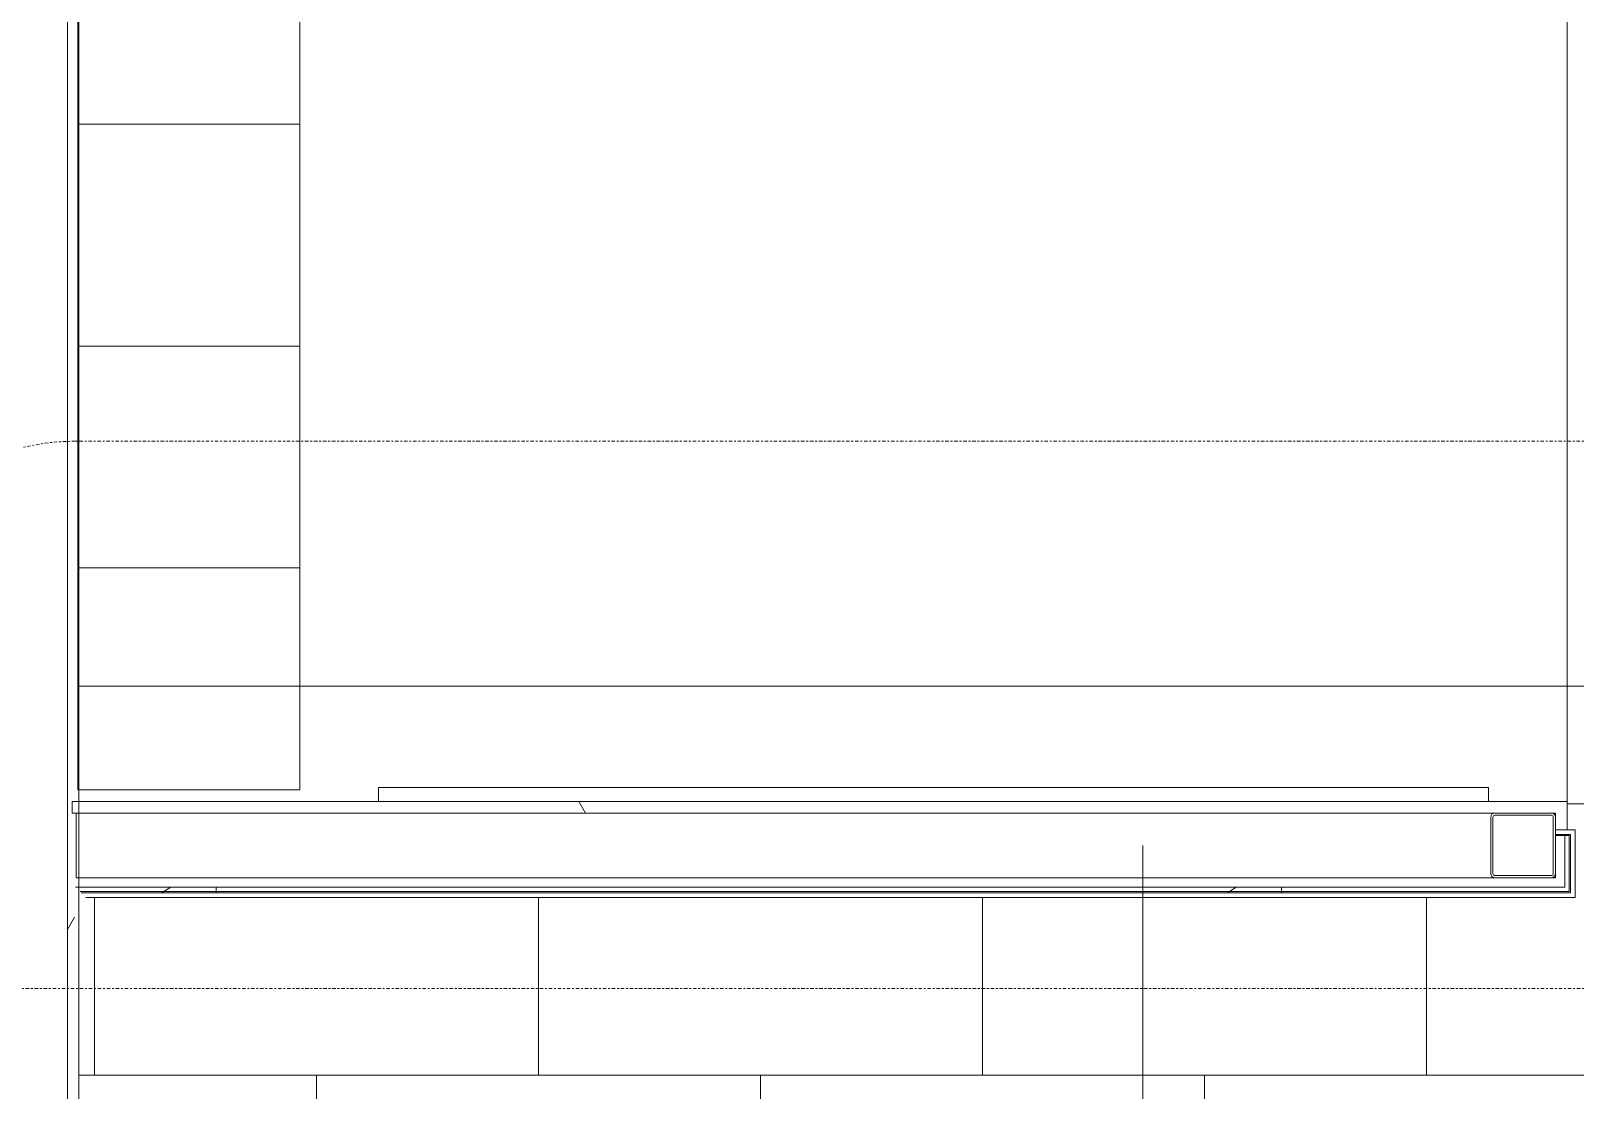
# Model space of a CAD drawing. Header units: inches. Extents: x 23906 to 26777, y -23220 to -20467.
# Drawn here: x 25305.2 to 25388.7, y -22706.9 to -22649.6 of the extents above; entities that cross this region are included whole.
import ezdxf

# ---------------------------------------------------------------- set-up
doc = ezdxf.new("R2010")
doc.units = ezdxf.units.IN
doc.header["$MEASUREMENT"] = 0
doc.linetypes.add('Dash Dot 3_16_', pattern=[0.3125, 0.1875, -0.0625, 0, -0.0625])
for name, color, linetype, lineweight in [('A-ANNO-SYMB', 150, 'Continuous', 9), ('A-FLOR', 192, 'Continuous', 20), ('A-FLOR-PATT', 8, 'Continuous', 20), ('A-GENM', 13, 'Continuous', 20), ('A-WALL', 113, 'Continuous', 20), ('A-WALL-IDEN', 211, 'Continuous', 9), ('A-WALL-PATT', 111, 'Continuous', 50), ('I-FURN', 30, 'Continuous', 20), ('I-WALL', 2, 'Continuous', 20), ('Q-SPCQ', 91, 'Continuous', 20), ('S-COLS', 52, 'Continuous', 20)]:
    doc.layers.add(name, color=color, linetype=linetype, lineweight=lineweight)
pattern_1 = [(296.565, (14.4, 8.64), (0.000499, 57.600217), [6.44, -122.358]), (33.69, (17.28, 2.88), (0.000345, 57.60007), [10.384, -197.296]), (33.69, (74.88, 2.88), (0.000345, 57.60007), [10.384, -197.296]), (33.69, (132.48, 2.88), (0.000345, 57.60007), [10.384, -197.296]), (116.565, (25.92, 8.64), (-0.000396, 57.59977), [6.44, -122.358]), (213.69, (23.04, 14.4), (0.000345, 57.60007), [10.384, -197.296]), (213.69, (80.64, 14.4), (0.000345, 57.60007), [10.384, -197.296]), (213.69, (138.24, 14.4), (0.000345, 57.60007), [10.384, -197.296]), (26.565, (37.44, 8.64), (0.0005, 57.60022), [12.88, -115.918]), (26.565, (95.04, 8.64), (0.0005, 57.60022), [12.88, -115.918]), (270, (48.96, 14.4), (57.6, 4e-15), [5.76, -51.84]), (225, (48.96, 8.64), (-4e-15, 57.599504), [8.146, -73.313]), (135, (43.2, 2.88), (4e-15, 57.599504), [8.146, -73.313]), (288.435, (25.92, 25.92), (0.000265, 57.599939), [9.107, -173.04]), (18.435, (28.8, 17.28), (0.000265, 57.59994), [9.107, -173.04]), (18.435, (86.4, 17.28), (0.000265, 57.59994), [9.107, -173.04]), (18.435, (144, 17.28), (0.000265, 57.59994), [9.107, -173.04]), (135, (37.44, 20.16), (4e-15, 57.599504), [8.146, -73.313]), (180, (31.68, 25.92), (-7e-15, -57.6), [5.76, -51.84]), (251.565, (11.52, 40.32), (-0.000265, 57.599939), [9.107, -173.04]), (315, (8.64, 31.68), (-4e-15, 57.599504), [8.146, -73.313]), (71.565, (14.4, 25.92), (-0.000265, 57.599939), [9.107, -173.04]), (135, (17.28, 34.56), (4e-15, 57.599504), [8.146, -73.313]), (225, (34.56, 40.32), (-4e-15, 57.599504), [8.146, -73.313]), (123.69, (28.8, 34.56), (0.000345, 57.600068), [10.384, -197.296]), (123.69, (86.4, 34.56), (0.000345, 57.600068), [10.384, -197.296]), (26.565, (23.04, 43.2), (0.0005, 57.60022), [6.44, -122.358]), (26.565, (80.64, 43.2), (0.0005, 57.60022), [6.44, -122.358]), (315, (28.8, 46.08), (-4e-15, 57.599504), [8.146, -73.313]), (213.69, (54.72, 54.72), (0.000345, 57.60007), [10.384, -197.296]), (213.69, (112.32, 54.72), (0.000345, 57.60007), [10.384, -197.296]), (213.69, (169.92, 54.72), (0.000345, 57.60007), [10.384, -197.296]), (296.565, (46.08, 48.96), (0.000499, 57.600217), [6.44, -122.358]), (45, (48.96, 43.2), (4e-15, 57.599504), [8.146, -73.313]), (90, (54.72, 48.96), (-57.6, 4e-15), [5.76, -51.84]), (213.69, (28.8, 57.6), (0.000345, 57.60007), [10.384, -197.296]), (213.69, (86.4, 57.6), (0.000345, 57.60007), [10.384, -197.296]), (213.69, (144, 57.6), (0.000345, 57.60007), [10.384, -197.296]), (315, (20.16, 51.84), (-4e-15, 57.599504), [4.073, -77.386]), (26.565, (23.04, 48.96), (0.0005, 57.60022), [6.44, -122.358]), (26.565, (80.64, 48.96), (0.0005, 57.60022), [6.44, -122.358]), (90, (28.8, 51.84), (-57.6, 4e-15), [5.76, -51.84]), (333.435, (5.76, 54.72), (-0.0005, 57.60022), [6.44, -122.358]), (333.435, (63.36, 54.72), (-0.0005, 57.60022), [6.44, -122.358]), (243.435, (11.52, 51.84), (0.000396, 57.59977), [6.44, -122.358]), (161.565, (8.64, 46.08), (-0.000265, 57.59994), [9.107, -173.04]), (161.565, (66.24, 46.08), (-0.000265, 57.59994), [9.107, -173.04]), (161.565, (123.84, 46.08), (-0.000265, 57.59994), [9.107, -173.04]), (45, (0, 48.96), (4e-15, 57.599504), [8.146, -73.313]), (26.565, (2.88, 0), (0.0005, 57.60022), [6.44, -122.358]), (26.565, (60.48, 0), (0.0005, 57.60022), [6.44, -122.358]), (116.565, (8.64, 2.88), (-0.000396, 57.59977), [6.44, -122.358]), (206.565, (5.76, 8.64), (0.0005, 57.60022), [6.44, -122.358]), (206.565, (63.36, 8.64), (0.0005, 57.60022), [6.44, -122.358]), (296.565, (0, 5.76), (0.000499, 57.600217), [6.44, -122.358]), (14.036, (43.2, 25.92), (0.000245, 57.59979), [11.875, -225.616]), (14.036, (100.8, 25.92), (0.000245, 57.59979), [11.875, -225.616]), (14.036, (158.4, 25.92), (0.000245, 57.59979), [11.875, -225.616]), (14.036, (216, 25.92), (0.000245, 57.59979), [11.875, -225.616]), (135, (54.72, 28.8), (4e-15, 57.599504), [8.146, -73.313]), (198.435, (48.96, 34.56), (0.000265, 57.59994), [9.107, -173.04]), (198.435, (106.56, 34.56), (0.000265, 57.59994), [9.107, -173.04]), (198.435, (164.16, 34.56), (0.000265, 57.59994), [9.107, -173.04]), (296.565, (40.32, 31.68), (0.000499, 57.600217), [6.44, -122.358]), (333.435, (2.88, 17.28), (-0.0005, 57.60022), [6.44, -122.358]), (333.435, (60.48, 17.28), (-0.0005, 57.60022), [6.44, -122.358]), (45, (8.64, 14.4), (4e-15, 57.599504), [4.073, -77.386]), (116.565, (11.52, 17.28), (-0.000396, 57.59977), [6.44, -122.358]), (225, (8.64, 23.04), (-4e-15, 57.599504), [8.146, -73.313])]
pattern_2 = [(0, (0, 0), (30.72, 7.68), [1.267, -21.773, 1.267, -21.773, -122.88]), (0, (0, 0), (30.72, 7.68), [-46.08, 1.267, -44.813, 1.267, -21.773, -53.76]), (0, (0, 0), (30.72, 7.68), [-115.2, 1.267, -14.093, 1.267, -37.133]), (120, (11.52, 3.84), (-22.0110751, 22.7643004), [1.267, -21.773, 1.267, -21.773, -122.88]), (120, (11.52, 3.84), (-22.0110751, 22.7643004), [-46.08, 1.267, -44.813, 1.267, -21.773, -53.76]), (120, (11.52, 3.84), (-22.0110751, 22.7643004), [-115.2, 1.267, -14.093, 1.267, -37.133]), (240, (15.36, 19.2), (-8.7089249, -30.4443004), [1.267, -21.773, 1.267, -21.773, -122.88]), (240, (15.36, 19.2), (-8.7089249, -30.4443004), [-46.08, 1.267, -44.813, 1.267, -21.773, -53.76]), (240, (15.36, 19.2), (-8.7089249, -30.4443004), [-115.2, 1.267, -14.093, 1.267, -37.133])]

# ---------------------------------------------------------------- blocks, each defined once
blk = doc.blocks.new('Locker-Double Stacked - 12_ x 12_-11070-Enlarged First Floor Plan _East_')
at = {"layer": 'I-FURN', "color": 43, "lineweight": 13}
for p, q in [((6, 6), (-6, 6)), ((-6, 6), (-6, -6)), ((6, -6), (6, 6)), ((-6, -6), (6, -6))]:
    blk.add_line(p, q, dxfattribs=at)
blk = doc.blocks.new('Bradley-Washroom_Accessories-Mirrors-780_Custom - Bradley-Washroom_Accessories-Mirrors-780_Custom-177612-Enlarged First Floor Plan _East_')
at = {"layer": 'Q-SPCQ', "color": 43, "lineweight": 13}
for p, q in [((25324.015, -22690.553), (25384.015, -22690.553)), ((25324.015, -22690.553), (25324.015, -22691.303)), ((25384.015, -22691.303), (25324.015, -22691.303)), ((25384.015, -22691.303), (25384.015, -22690.553))]:
    blk.add_line(p, q, dxfattribs=at)
blk = doc.blocks.new('Shower Tile Threshold - Shower Tile Threshold-390141-Enlarged First Floor Plan _East_')
at = {"layer": 'A-GENM', "color": 43, "lineweight": 13}
blk.add_line((-42.625, -6), (11.375, -6), dxfattribs=at)
blk = doc.blocks.new('HSS-Hollow Structural Section-Column - HSS3-1_2X3-1_2X1_8-350765-Enlarged First Floor Plan _East_')
at = {"layer": 'S-COLS', "color": 7}
for p, q in [((1.518, 1.75), (-1.518, 1.75)), ((-1.75, 1.518), (-1.75, -1.518)), ((-1.634, -1.518), (-1.634, 1.518)), ((-1.518, 1.634), (1.518, 1.634)), ((1.634, 1.518), (1.634, -1.518)), ((1.75, -1.518), (1.75, 1.518)), ((1.518, -1.634), (-1.518, -1.634)), ((-1.518, -1.75), (1.518, -1.75))]:
    blk.add_line(p, q, dxfattribs=at)
for centre, radius, start, end in [((-1.518, 1.518), 0.232, 90, 180), ((1.518, 1.518), 0.232, 360, 90), ((-1.518, 1.518), 0.116, 90, 180), ((1.518, 1.518), 0.116, 0, 90), ((-1.518, -1.518), 0.232, 180, 270), ((-1.518, -1.518), 0.116, 180, 270), ((1.518, -1.518), 0.232, 270, 360), ((1.518, -1.518), 0.116, 270, 360)]:
    blk.add_arc(centre, radius, start, end, dxfattribs=at)
blk = doc.blocks.new('Locker Rooms and Restrooms_rvt-1-Enlarged First Floor Plan _East_')
at = {"layer": 'A-FLOR-PATT', "lineweight": 9}
h = blk.add_hatch(dxfattribs=at)
h.set_pattern_fill('FP_23', color=256, style=0, pattern_type=2)
h.set_pattern_definition([(180, (25404.64, -22730.126), (48, -23.996), [48, 0, 0, 0]), (270, (25380.64, -22718.13), (48, 3e-15), [11.998, -11.998]), (270, (25392.64, -22730.126), (48, 3e-15), [11.998, -11.998]), (270, (25368.64, -22730.126), (48, 3e-15), [11.998, -11.998]), (180, (25404.64, -22742.124), (48, -23.996), [48, 0, 0, 0]), (270, (25356.64, -22718.13), (48, 3e-15), [11.998, -11.998])])
h.paths.add_polyline_path([(25308.203, -22738.803), (25308.203, -22737.803), (25508.328, -22737.803), (25508.328, -22696.49), (25441.828, -22696.49), (25441.828, -22695.428), (25388.703, -22695.428), (25388.703, -22696.49), (25308.203, -22696.49), (25308.203, -22696.24), (25307.953, -22696.24), (25307.953, -22696.178), (25307.89, -22696.178), (25307.89, -22695.928), (25307.828, -22695.928), (25307.828, -22738.803)], flags=0)
h.paths.add_polyline_path([(25388.453, -22696.24), (25388.39, -22696.18), (25388.39, -22696.24)], flags=0)
h.paths.add_polyline_path([(25442.14, -22696.24), (25442.14, -22696.178), (25442.078, -22696.24)], flags=0)
h.paths.add_polyline_path([(25508.578, -22696.24), (25508.64, -22696.24), (25508.609, -22696.209)], flags=0)
at = {"layer": 'A-WALL-PATT', "lineweight": 9}
h = blk.add_hatch(dxfattribs=at)
h.set_pattern_fill('FP_8', color=8, style=0, pattern_type=2)
h.set_pattern_definition(pattern_2)
h.paths.add_polyline_path([(25387.408, -22691.928), (25387.64, -22691.928), (25387.64, -22691.303), (25307.453, -22691.303), (25307.453, -22691.928), (25387.128, -22691.928)], flags=0)
h = blk.add_hatch(dxfattribs=at)
h.set_pattern_fill('FP_21', color=8, style=0, pattern_type=2)
h.set_pattern_definition(pattern_1)
h.paths.add_polyline_path([(25308.203, -22696.178), (25388.14, -22696.178), (25388.14, -22695.928), (25307.89, -22695.928), (25307.89, -22696.178), (25307.953, -22696.178)], flags=0)
h = blk.add_hatch(dxfattribs=at)
h.set_pattern_fill('FP_21', color=8, style=0, pattern_type=2)
h.set_pattern_definition(pattern_1)
h.paths.add_polyline_path([(25307.953, -22696.24), (25388.39, -22696.24), (25388.39, -22696.178), (25307.953, -22696.178)], flags=0)
at = {"layer": 'A-FLOR', "color": 43, "lineweight": 13}
blk.add_line((25388.265, -22691.303), (25388.265, -22647.928), dxfattribs=at)
at = {"layer": 'A-WALL', "color": 7}
for p, q in [((25388.39, -22693.084), (25387.64, -22693.084)), ((25388.39, -22693.147), (25387.64, -22693.147)), ((25388.14, -22693.147), (25388.14, -22695.928)), ((25388.453, -22693.084), (25388.39, -22693.084)), ((25388.39, -22693.147), (25388.39, -22696.178)), ((25388.453, -22693.084), (25388.453, -22696.24)), ((25307.64, -22695.928), (25307.89, -22695.928)), ((25307.89, -22695.928), (25308.203, -22695.928)), ((25307.89, -22696.178), (25307.953, -22696.178)), ((25307.953, -22696.178), (25308.203, -22696.178)), ((25307.953, -22696.24), (25308.203, -22696.24)), ((25387.64, -22695.928), (25308.203, -22695.928)), ((25387.64, -22696.178), (25308.203, -22696.178)), ((25387.64, -22696.24), (25308.203, -22696.24)), ((25388.14, -22695.928), (25387.64, -22695.928)), ((25388.14, -22696.178), (25387.64, -22696.178)), ((25388.39, -22696.24), (25387.64, -22696.24)), ((25388.39, -22696.178), (25388.14, -22696.178)), ((25388.453, -22696.24), (25388.39, -22696.24))]:
    blk.add_line(p, q, dxfattribs=at)
at = {"layer": 'I-WALL', "color": 7}
for p, q in [((25324.015, -22691.303), (25307.453, -22691.303)), ((25307.453, -22691.303), (25307.453, -22691.928)), ((25387.64, -22691.303), (25384.015, -22691.303)), ((25388.265, -22691.303), (25387.64, -22691.303)), ((25388.265, -22692.834), (25388.265, -22691.303)), ((25307.453, -22691.928), (25384.372, -22691.928)), ((25384.372, -22691.928), (25307.671, -22691.928)), ((25307.671, -22691.928), (25307.671, -22695.428)), ((25387.64, -22691.928), (25387.408, -22691.928)), ((25387.408, -22691.928), (25387.64, -22691.928)), ((25387.64, -22692.16), (25387.64, -22691.928)), ((25387.64, -22691.928), (25387.64, -22692.16)), ((25388.453, -22692.834), (25387.64, -22692.834)), ((25387.64, -22692.834), (25388.265, -22692.834)), ((25388.703, -22692.834), (25388.453, -22692.834)), ((25388.703, -22696.49), (25388.703, -22692.834)), ((25307.671, -22695.428), (25384.372, -22695.428)), ((25384.372, -22695.428), (25308.203, -22695.428)), ((25387.408, -22695.428), (25387.64, -22695.428)), ((25387.64, -22695.428), (25387.408, -22695.428)), ((25387.64, -22695.428), (25387.64, -22695.196)), ((25387.64, -22695.196), (25387.64, -22695.428)), ((25308.203, -22696.49), (25387.64, -22696.49)), ((25387.64, -22696.49), (25388.453, -22696.49)), ((25388.453, -22696.49), (25388.703, -22696.49))]:
    blk.add_line(p, q, dxfattribs=at)
at = {"color": 43, "lineweight": 13}
for name, p, rotation in [('Locker-Double Stacked - 12_ x 12_-11070-Enlarged First Floor Plan _East_', (25313.765, -22648.678), 270), ('Locker-Double Stacked - 12_ x 12_-11070-Enlarged First Floor Plan _East_', (25313.765, -22660.678), 270), ('Locker-Double Stacked - 12_ x 12_-11070-Enlarged First Floor Plan _East_', (25313.765, -22672.678), 270), ('Locker-Double Stacked - 12_ x 12_-11070-Enlarged First Floor Plan _East_', (25313.765, -22684.678), 270), ('Shower Tile Threshold - Shower Tile Threshold-390141-Enlarged First Floor Plan _East_', (25399.64, -22697.428), 180)]:
    blk.add_blockref(name, p, dxfattribs=dict(at, rotation=rotation))
for name, p in [('Bradley-Washroom_Accessories-Mirrors-780_Custom - Bradley-Washroom_Accessories-Mirrors-780_Custom-177612-Enlarged First Floor Plan _East_', (0, 0)), ('HSS-Hollow Structural Section-Column - HSS3-1_2X3-1_2X1_8-350765-Enlarged First Floor Plan _East_', (25385.89, -22693.678))]:
    blk.add_blockref(name, p, dxfattribs=at)
blk = doc.blocks.new('Struct_Xcel_Sports Complex_rvt-1-Enlarged First Floor Plan _East_')
at = {"layer": 'A-FLOR', "color": 43, "lineweight": 13}
blk.add_line((25307.828, -22685.075), (25502.14, -22685.075), dxfattribs=at)

msp = doc.modelspace()

# ---------------------------------------------------------------- hatches: boundary and pattern name
at = {"layer": 'A-WALL-PATT', "lineweight": 9}
h = msp.add_hatch(dxfattribs=at)
h.set_pattern_fill('FP_8', color=8, style=0, pattern_type=2)
h.set_pattern_definition(pattern_2)
h.paths.add_polyline_path([(25307.20273, -22787.30281), (25307.82773, -22787.30281), (25307.80101, -22768.75945), (25307.20273, -22768.75945), (25307.20273, -22787.02703)], flags=0)
h.paths.add_polyline_path([(25307.79981, -22767.95945), (25307.82773, -22767.95945), (25307.82773, -22369.55281), (25307.20273, -22369.55281), (25307.20273, -22767.95945)], flags=0)

# ---------------------------------------------------------------- linework, layer by layer
at = {"layer": 'A-ANNO-SYMB', "linetype": 'Dash Dot 3_16_'}
for p, q in [((25519.12861, -22671.82377), (25307.63705, -22671.82377)), ((25302.02029, -22701.41425), (25515.08378, -22701.41425))]:
    msp.add_line(p, q, dxfattribs=at)
msp.add_arc((25307.63705, -22683.82377), 12, 90, 180, dxfattribs=at)
at = {"layer": 'A-WALL', "color": 7}
msp.add_line((25307.20273, -22370.30281), (25307.20273, -22767.95945), dxfattribs=at)
at = {"layer": 'A-WALL-IDEN', "color": 153}
msp.add_line((25365.33392, -22693.67781), (25365.33392, -22711.99149), dxfattribs=at)
at = {"layer": 'I-WALL', "color": 7}
msp.add_line((25307.82773, -22767.95945), (25307.82773, -22370.30281), dxfattribs=at)

# ---------------------------------------------------------------- block references
at = {"lineweight": 5}
for name in ['Struct_Xcel_Sports Complex_rvt-1-Enlarged First Floor Plan _East_', 'Locker Rooms and Restrooms_rvt-1-Enlarged First Floor Plan _East_']:
    msp.add_blockref(name, (0, 0), dxfattribs=at)

doc.saveas('drawing.dxf')
